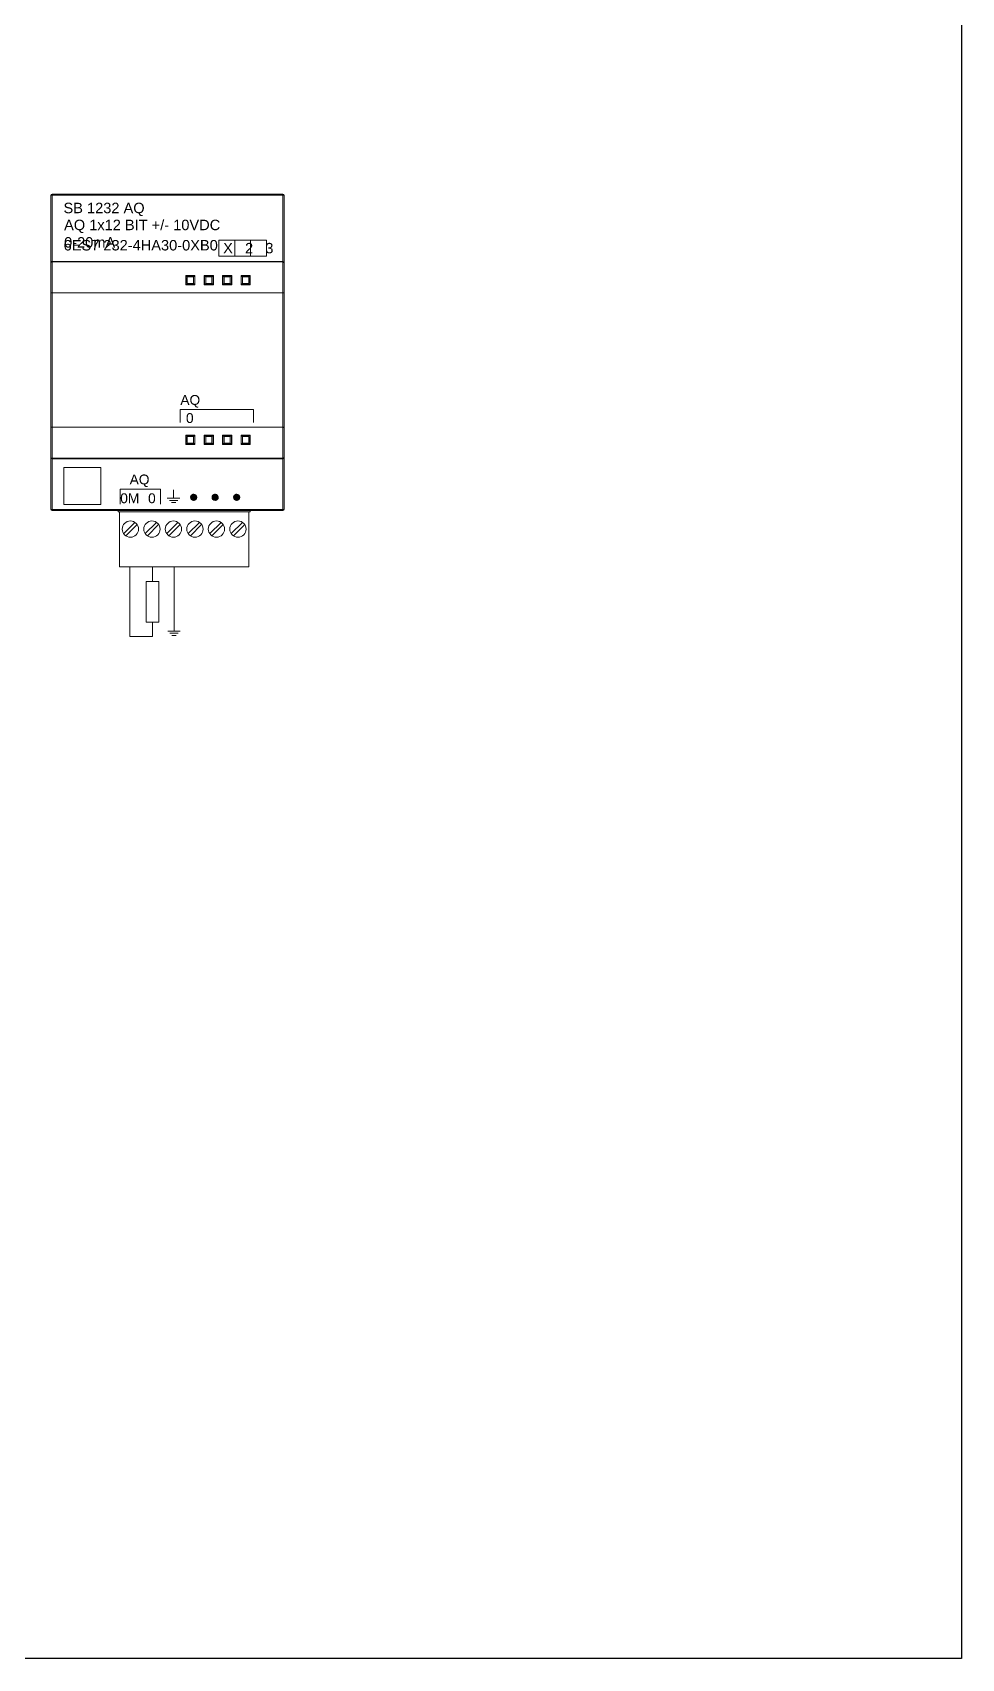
# Model space of a CAD drawing. Header units: inches. Extents: x 57 to 2760, y -193 to 2149.
# Drawn here: x 947.4 to 1098.5, y 1083.9 to 1348.4 of the extents above; entities that cross this region are included whole.
import ezdxf

# ---------------------------------------------------------------- set-up
doc = ezdxf.new("R2010")
doc.units = ezdxf.units.IN
doc.header["$MEASUREMENT"] = 0
doc.layers.add('Wiring', color=7, linetype='Continuous')
doc.styles.get("Standard").update_dxf_attribs({"font": 'arial.ttf'})

msp = doc.modelspace()

# ---------------------------------------------------------------- linework, layer by layer
at = {"color": 7, "linetype": 'Continuous', "lineweight": 0}
for p, q in [((950.39421, 1270.82227), (950.39421, 1321.92227)), ((950.59421, 1322.12227), (988.14421, 1322.12227)), ((950.59421, 1322.12227), (988.14421, 1322.12227)), ((950.59421, 1270.62227), (950.59421, 1322.12227)), ((950.59421, 1321.93536), (988.14421, 1321.93536)), ((988.14421, 1270.62227), (988.14421, 1322.12227)), ((988.34421, 1270.82227), (988.34421, 1321.92227)), ((950.59421, 1311.17825), (988.14421, 1311.17825)), ((988.14421, 1311.11086), (950.59421, 1311.11086)), ((988.34421, 1310.91162), (988.31741, 1311.01124)), ((988.32846, 1311.06589), (988.34421, 1310.99438)), ((988.34421, 1310.99438), (988.34421, 1306.11871)), ((973.84756, 1308.87562), (972.34086, 1308.87562)), ((972.34086, 1308.87562), (972.38745, 1308.82903)), ((972.34086, 1307.36893), (972.38745, 1307.41552)), ((973.84756, 1307.36893), (972.34086, 1307.36893)), ((972.38745, 1308.82903), (972.4313, 1308.82825)), ((972.43129, 1307.41629), (972.38745, 1307.41552)), ((972.43129, 1307.41629), (973.75713, 1307.41629)), ((973.75712, 1308.82825), (972.4313, 1308.82825)), ((973.60022, 1308.66443), (972.5882, 1308.66443)), ((972.5882, 1307.58012), (973.60022, 1307.58012)), ((973.75712, 1308.82825), (973.80097, 1308.82903)), ((973.80097, 1307.41552), (973.75713, 1307.41629)), ((973.84756, 1308.87562), (973.80097, 1308.82903)), ((973.84756, 1307.36893), (973.80097, 1307.41552)), ((973.81914, 1308.27786), (973.81872, 1308.14659)), ((973.81872, 1308.14659), (973.81892, 1308.01376)), ((973.81892, 1308.01376), (973.81972, 1307.8886)), ((973.82016, 1308.39807), (973.81914, 1308.27786)), ((973.81972, 1307.8886), (973.82107, 1307.77991)), ((973.84685, 1308.63756), (973.82732, 1308.62223)), ((973.82732, 1308.62223), (973.84659, 1308.55035)), ((973.82732, 1307.62232), (973.84659, 1307.6942)), ((976.84756, 1308.87562), (975.34086, 1308.87562)), ((975.38745, 1308.82903), (975.34086, 1308.87562)), ((975.38745, 1307.41552), (975.34086, 1307.36893)), ((976.84756, 1307.36893), (975.34086, 1307.36893)), ((975.34157, 1307.60699), (975.3611, 1307.62232)), ((975.3611, 1308.62223), (975.34183, 1308.55035)), ((975.3611, 1307.62232), (975.34183, 1307.6942)), ((975.36875, 1308.35088), (975.3674, 1308.46119)), ((975.36816, 1307.83784), (975.36923, 1307.95793)), ((975.36953, 1308.22391), (975.36875, 1308.35088)), ((975.36923, 1307.95793), (975.36969, 1308.08976)), ((975.36969, 1308.08976), (975.36953, 1308.22391)), ((975.38745, 1308.82903), (975.4313, 1308.82825)), ((975.43129, 1307.41629), (975.38745, 1307.41552)), ((975.43129, 1307.41629), (976.75713, 1307.41629)), ((976.75712, 1308.82825), (975.4313, 1308.82825)), ((976.60022, 1308.66443), (975.5882, 1308.66443)), ((975.5882, 1307.58012), (976.60022, 1307.58012)), ((976.75712, 1308.82825), (976.80097, 1308.82903)), ((976.80097, 1307.41552), (976.75713, 1307.41629)), ((976.80097, 1308.82903), (976.84756, 1308.87562)), ((976.80097, 1307.41552), (976.84756, 1307.36893)), ((976.81914, 1308.27786), (976.81872, 1308.14659)), ((976.81872, 1308.14659), (976.81892, 1308.01376)), ((976.81892, 1308.01376), (976.81972, 1307.8886)), ((976.82016, 1308.39807), (976.81914, 1308.27786)), ((976.81972, 1307.8886), (976.82107, 1307.77991)), ((976.84685, 1308.63756), (976.82732, 1308.62223)), ((976.82732, 1308.62223), (976.84659, 1308.55035)), ((976.82732, 1307.62232), (976.84659, 1307.6942)), ((979.84756, 1308.87562), (978.34086, 1308.87562)), ((978.38745, 1308.82903), (978.34086, 1308.87562)), ((978.38745, 1307.41552), (978.34086, 1307.36893)), ((979.84756, 1307.36893), (978.34086, 1307.36893)), ((978.34157, 1307.60699), (978.3611, 1307.62232)), ((978.3611, 1308.62223), (978.34183, 1308.55035)), ((978.3611, 1307.62232), (978.34183, 1307.6942)), ((978.36875, 1308.35088), (978.3674, 1308.46119)), ((978.36816, 1307.83784), (978.36923, 1307.95793)), ((978.36953, 1308.22391), (978.36875, 1308.35088)), ((978.36923, 1307.95793), (978.36969, 1308.08976)), ((978.36969, 1308.08976), (978.36953, 1308.22391)), ((978.38745, 1308.82903), (978.4313, 1308.82825)), ((978.43129, 1307.41629), (978.38745, 1307.41552)), ((978.43129, 1307.41629), (979.75713, 1307.41629)), ((979.75712, 1308.82825), (978.4313, 1308.82825)), ((979.60022, 1308.66443), (978.5882, 1308.66443)), ((978.5882, 1307.58012), (979.60022, 1307.58012)), ((979.75712, 1308.82825), (979.80097, 1308.82903)), ((979.80097, 1307.41552), (979.75713, 1307.41629)), ((979.80097, 1308.82903), (979.84756, 1308.87562)), ((979.80097, 1307.41552), (979.84756, 1307.36893)), ((979.81885, 1308.21302), (979.81874, 1308.07978)), ((979.81874, 1308.07978), (979.81924, 1307.94965)), ((979.81958, 1308.33995), (979.81885, 1308.21302)), ((979.81924, 1307.94965), (979.82033, 1307.83167)), ((979.84685, 1308.63756), (979.82732, 1308.62223)), ((979.82732, 1308.62223), (979.84659, 1308.55035)), ((979.82732, 1307.62232), (979.84659, 1307.6942)), ((982.84756, 1308.87562), (981.34086, 1308.87562)), ((981.38745, 1308.82903), (981.34086, 1308.87562)), ((981.38745, 1307.41552), (981.34086, 1307.36893)), ((982.84756, 1307.36893), (981.34086, 1307.36893)), ((981.34157, 1307.60699), (981.3611, 1307.62232)), ((981.3611, 1308.62223), (981.34183, 1308.55035)), ((981.3611, 1307.62232), (981.34183, 1307.6942)), ((981.36875, 1308.35088), (981.3674, 1308.46119)), ((981.36816, 1307.83784), (981.36923, 1307.95793)), ((981.36953, 1308.22391), (981.36875, 1308.35088)), ((981.36923, 1307.95793), (981.36969, 1308.08976)), ((981.36969, 1308.08976), (981.36953, 1308.22391)), ((981.38745, 1308.82903), (981.4313, 1308.82825)), ((981.43129, 1307.41629), (981.38745, 1307.41552)), ((981.43129, 1307.41629), (982.75713, 1307.41629)), ((982.75712, 1308.82825), (981.4313, 1308.82825)), ((982.60022, 1308.66443), (981.5882, 1308.66443)), ((981.5882, 1307.58012), (982.60022, 1307.58012)), ((982.75712, 1308.82825), (982.80097, 1308.82903)), ((982.80097, 1307.41552), (982.75713, 1307.41629)), ((982.80097, 1308.82903), (982.84756, 1308.87562)), ((982.80097, 1307.41552), (982.84756, 1307.36893)), ((982.81914, 1308.27786), (982.81872, 1308.14659)), ((982.81872, 1308.14659), (982.81892, 1308.01376)), ((982.81892, 1308.01376), (982.81972, 1307.8886)), ((982.82016, 1308.39807), (982.81914, 1308.27786)), ((982.81972, 1307.8886), (982.82107, 1307.77991)), ((982.84685, 1308.63756), (982.82732, 1308.62223)), ((982.82732, 1308.62223), (982.84659, 1308.55035)), ((982.82732, 1307.62232), (982.84659, 1307.6942)), ((988.14421, 1306.0384), (950.59421, 1306.0384)), ((950.39421, 1284.12583), (950.39421, 1279.3342)), ((988.14421, 1284.20615), (950.59421, 1284.20615)), ((973.84756, 1282.87562), (972.34086, 1282.87562)), ((972.34086, 1282.87562), (972.38745, 1282.82903)), ((973.84756, 1282.87562), (973.80097, 1282.82903)), ((976.84756, 1282.87562), (975.34086, 1282.87562)), ((975.38745, 1282.82903), (975.34086, 1282.87562)), ((976.80097, 1282.82903), (976.84756, 1282.87562)), ((979.84756, 1282.87562), (978.34086, 1282.87562)), ((978.38745, 1282.82903), (978.34086, 1282.87562)), ((979.80097, 1282.82903), (979.84756, 1282.87562)), ((982.84756, 1282.87562), (981.34086, 1282.87562)), ((981.38745, 1282.82903), (981.34086, 1282.87562)), ((982.80097, 1282.82903), (982.84756, 1282.87562)), ((972.34086, 1281.36893), (972.38745, 1281.41552)), ((973.84756, 1281.36893), (972.34086, 1281.36893)), ((972.38745, 1282.82903), (972.4313, 1282.82825)), ((972.43129, 1281.41629), (972.38745, 1281.41552)), ((972.43129, 1281.41629), (973.75713, 1281.41629)), ((973.75712, 1282.82825), (972.4313, 1282.82825)), ((973.60022, 1282.66443), (972.5882, 1282.66443)), ((972.5882, 1281.58012), (973.60022, 1281.58012)), ((973.75712, 1282.82825), (973.80097, 1282.82903)), ((973.80097, 1281.41552), (973.75713, 1281.41629)), ((973.84756, 1281.36893), (973.80097, 1281.41552)), ((973.81914, 1282.27786), (973.81872, 1282.14659)), ((973.81872, 1282.14659), (973.81892, 1282.01376)), ((973.81892, 1282.01376), (973.81972, 1281.8886)), ((973.82016, 1282.39807), (973.81914, 1282.27786)), ((973.81972, 1281.8886), (973.82107, 1281.77991)), ((973.84685, 1282.63756), (973.82732, 1282.62223)), ((973.82732, 1282.62223), (973.84659, 1282.55035)), ((973.82732, 1281.62232), (973.84659, 1281.6942)), ((975.38745, 1281.41552), (975.34086, 1281.36893)), ((976.84756, 1281.36893), (975.34086, 1281.36893)), ((975.34157, 1281.60699), (975.3611, 1281.62232)), ((975.3611, 1282.62223), (975.34183, 1282.55035)), ((975.3611, 1281.62232), (975.34183, 1281.6942)), ((975.36875, 1282.35088), (975.3674, 1282.46119)), ((975.36816, 1281.83784), (975.36923, 1281.95793)), ((975.36953, 1282.22391), (975.36875, 1282.35088)), ((975.36923, 1281.95793), (975.36969, 1282.08976)), ((975.36969, 1282.08976), (975.36953, 1282.22391)), ((975.38745, 1282.82903), (975.4313, 1282.82825)), ((975.43129, 1281.41629), (975.38745, 1281.41552)), ((975.43129, 1281.41629), (976.75713, 1281.41629)), ((976.75712, 1282.82825), (975.4313, 1282.82825)), ((976.60022, 1282.66443), (975.5882, 1282.66443)), ((975.5882, 1281.58012), (976.60022, 1281.58012)), ((976.75712, 1282.82825), (976.80097, 1282.82903)), ((976.80097, 1281.41552), (976.75713, 1281.41629)), ((976.80097, 1281.41552), (976.84756, 1281.36893)), ((976.81914, 1282.27786), (976.81872, 1282.14659)), ((976.81872, 1282.14659), (976.81892, 1282.01376)), ((976.81892, 1282.01376), (976.81972, 1281.8886)), ((976.82016, 1282.39807), (976.81914, 1282.27786)), ((976.81972, 1281.8886), (976.82107, 1281.77991)), ((976.84685, 1282.63756), (976.82732, 1282.62223)), ((976.82732, 1282.62223), (976.84659, 1282.55035)), ((976.82732, 1281.62232), (976.84659, 1281.6942)), ((978.38745, 1281.41552), (978.34086, 1281.36893)), ((979.84756, 1281.36893), (978.34086, 1281.36893)), ((978.34157, 1281.60699), (978.3611, 1281.62232)), ((978.3611, 1282.62223), (978.34183, 1282.55035)), ((978.3611, 1281.62232), (978.34183, 1281.6942)), ((978.36875, 1282.35088), (978.3674, 1282.46119)), ((978.36816, 1281.83784), (978.36923, 1281.95793)), ((978.36953, 1282.22391), (978.36875, 1282.35088)), ((978.36923, 1281.95793), (978.36969, 1282.08976)), ((978.36969, 1282.08976), (978.36953, 1282.22391)), ((978.38745, 1282.82903), (978.4313, 1282.82825)), ((978.43129, 1281.41629), (978.38745, 1281.41552)), ((978.43129, 1281.41629), (979.75713, 1281.41629)), ((979.75712, 1282.82825), (978.4313, 1282.82825)), ((979.60022, 1282.66443), (978.5882, 1282.66443)), ((978.5882, 1281.58012), (979.60022, 1281.58012)), ((979.75712, 1282.82825), (979.80097, 1282.82903)), ((979.80097, 1281.41552), (979.75713, 1281.41629)), ((979.80097, 1281.41552), (979.84756, 1281.36893)), ((979.81914, 1282.27786), (979.81872, 1282.14659)), ((979.81872, 1282.14659), (979.81892, 1282.01376)), ((979.81892, 1282.01376), (979.81972, 1281.8886)), ((979.82016, 1282.39807), (979.81914, 1282.27786)), ((979.81972, 1281.8886), (979.82107, 1281.77991)), ((979.84685, 1282.63756), (979.82732, 1282.62223)), ((979.82732, 1282.62223), (979.84659, 1282.55035)), ((979.82732, 1281.62232), (979.84659, 1281.6942)), ((981.38745, 1281.41552), (981.34086, 1281.36893)), ((982.84756, 1281.36893), (981.34086, 1281.36893)), ((981.34157, 1281.60699), (981.3611, 1281.62232)), ((981.3611, 1282.62223), (981.34183, 1282.55035)), ((981.3611, 1281.62232), (981.34183, 1281.6942)), ((981.36875, 1282.35088), (981.3674, 1282.46119)), ((981.36816, 1281.83784), (981.36923, 1281.95793)), ((981.36953, 1282.22391), (981.36875, 1282.35088)), ((981.36923, 1281.95793), (981.36969, 1282.08976)), ((981.36969, 1282.08976), (981.36953, 1282.22391)), ((981.38745, 1282.82903), (981.4313, 1282.82825)), ((981.43129, 1281.41629), (981.38745, 1281.41552)), ((981.43129, 1281.41629), (982.75713, 1281.41629)), ((982.75712, 1282.82825), (981.4313, 1282.82825)), ((982.60022, 1282.66443), (981.5882, 1282.66443)), ((981.5882, 1281.58012), (982.60022, 1281.58012)), ((982.75712, 1282.82825), (982.80097, 1282.82903)), ((982.80097, 1281.41552), (982.75713, 1281.41629)), ((982.80097, 1281.41552), (982.84756, 1281.36893)), ((982.81914, 1282.27786), (982.81872, 1282.14659)), ((982.81872, 1282.14659), (982.81892, 1282.01376)), ((982.81892, 1282.01376), (982.81972, 1281.8886)), ((982.82016, 1282.39807), (982.81914, 1282.27786)), ((982.81972, 1281.8886), (982.82107, 1281.77991)), ((982.84685, 1282.63756), (982.82732, 1282.62223)), ((982.82732, 1282.62223), (982.84659, 1282.55035)), ((982.82732, 1281.62232), (982.84659, 1281.6942)), ((950.42147, 1279.2352), (950.39423, 1279.33276)), ((988.14421, 1279.1364), (950.59421, 1279.1364)), ((988.14421, 1279.06876), (950.59421, 1279.06876)), ((969.34814, 1272.63518), (971.39564, 1272.63518)), ((969.68939, 1272.29393), (971.05439, 1272.29393)), ((970.37189, 1272.63518), (970.37189, 1274.00018)), ((973.13229, 1272.78982), (973.63748, 1273.29501)), ((973.13483, 1272.81556), (973.61174, 1273.29247)), ((973.13614, 1272.77047), (973.65683, 1273.29116)), ((973.13999, 1272.75111), (973.67619, 1273.28731)), ((973.14059, 1272.84453), (973.58277, 1273.28671)), ((973.14384, 1272.73176), (973.69554, 1273.28346)), ((973.14635, 1272.87349), (973.55381, 1273.28095)), ((973.14769, 1272.71241), (973.71489, 1273.27961)), ((973.15154, 1272.69306), (973.73424, 1273.27577)), ((973.15211, 1272.90245), (973.52485, 1273.27519)), ((973.15539, 1272.6737), (973.7536, 1273.27192)), ((973.15788, 1272.93142), (973.49589, 1273.26943)), ((973.15924, 1272.65435), (973.77295, 1273.26807)), ((973.16308, 1272.635), (973.7923, 1273.26422)), ((973.16364, 1272.96038), (973.46692, 1273.26366)), ((973.16693, 1272.61565), (973.81165, 1273.26037)), ((973.1718, 1272.99174), (973.43556, 1273.2555)), ((973.17322, 1272.59873), (973.82857, 1273.25408)), ((973.18251, 1272.58482), (973.84248, 1273.24479)), ((973.19181, 1272.57092), (973.85639, 1273.23549)), ((973.2011, 1272.55701), (973.87029, 1273.2262)), ((973.21039, 1272.5431), (973.8842, 1273.21691)), ((973.21852, 1273.06167), (973.36563, 1273.20878)), ((973.21969, 1272.52919), (973.89811, 1273.20761)), ((973.22898, 1272.51528), (973.91202, 1273.19832)), ((973.23827, 1272.50137), (973.92593, 1273.18903)), ((973.24757, 1272.48746), (973.93984, 1273.17973)), ((973.25686, 1272.47356), (973.95375, 1273.17044)), ((973.26524, 1273.13159), (973.29571, 1273.16206)), ((973.26616, 1272.45965), (973.96765, 1273.16115)), ((973.27545, 1272.44574), (973.98156, 1273.15185)), ((973.28836, 1272.43545), (973.99185, 1273.13894)), ((973.30227, 1272.42616), (974.00114, 1273.12503)), ((973.31618, 1272.41687), (974.01044, 1273.11112)), ((973.33009, 1272.40757), (974.01973, 1273.09721)), ((973.344, 1272.39828), (974.02902, 1273.0833)), ((973.35791, 1272.38899), (974.03832, 1273.06939)), ((973.37182, 1272.37969), (974.04761, 1273.05549)), ((973.38572, 1272.3704), (974.0569, 1273.04158)), ((973.39963, 1272.36111), (974.0662, 1273.02767)), ((973.41354, 1272.35181), (974.07549, 1273.01376)), ((973.42745, 1272.34252), (974.08478, 1272.99985)), ((973.44202, 1272.33389), (974.09341, 1272.98528)), ((973.46138, 1272.33004), (974.09726, 1272.96592)), ((973.48073, 1272.32619), (974.10111, 1272.94657)), ((973.50008, 1272.32234), (974.10496, 1272.92722)), ((973.51943, 1272.31849), (974.10881, 1272.90787)), ((973.53879, 1272.31464), (974.11266, 1272.88851)), ((973.55814, 1272.31079), (974.11651, 1272.86916)), ((973.57749, 1272.30695), (974.12036, 1272.84981)), ((973.59684, 1272.3031), (974.12421, 1272.83046)), ((973.6162, 1272.29925), (974.12806, 1272.8111)), ((973.63781, 1272.29766), (974.12965, 1272.78949)), ((973.66677, 1272.30342), (974.12388, 1272.76053)), ((973.69574, 1272.30918), (974.11812, 1272.73157)), ((973.7247, 1272.31494), (974.11236, 1272.7026)), ((973.75366, 1272.3207), (974.1066, 1272.67364)), ((973.78262, 1272.32646), (974.10084, 1272.64468)), ((973.81159, 1272.33222), (974.09508, 1272.61571)), ((973.8663, 1272.36374), (974.06357, 1272.561)), ((973.93622, 1272.41046), (974.01684, 1272.49108)), ((976.63229, 1272.78982), (977.13748, 1273.29501)), ((976.63483, 1272.81556), (977.11174, 1273.29247)), ((976.63614, 1272.77047), (977.15683, 1273.29116)), ((976.63999, 1272.75111), (977.17619, 1273.28731)), ((976.64059, 1272.84453), (977.08277, 1273.28671)), ((976.64384, 1272.73176), (977.19554, 1273.28346)), ((976.64635, 1272.87349), (977.05381, 1273.28095)), ((976.64769, 1272.71241), (977.21489, 1273.27961)), ((976.65154, 1272.69306), (977.23424, 1273.27577)), ((976.65211, 1272.90245), (977.02485, 1273.27519)), ((976.65539, 1272.6737), (977.2536, 1273.27192)), ((976.65788, 1272.93142), (976.99589, 1273.26943)), ((976.65924, 1272.65435), (977.27295, 1273.26807)), ((976.66308, 1272.635), (977.2923, 1273.26422)), ((976.66364, 1272.96038), (976.96692, 1273.26366)), ((976.66693, 1272.61565), (977.31165, 1273.26037)), ((976.6718, 1272.99174), (976.93556, 1273.2555)), ((976.67322, 1272.59873), (977.32857, 1273.25408)), ((976.68251, 1272.58482), (977.34248, 1273.24479)), ((976.69181, 1272.57092), (977.35639, 1273.23549)), ((976.7011, 1272.55701), (977.37029, 1273.2262)), ((976.71039, 1272.5431), (977.3842, 1273.21691)), ((976.71852, 1273.06167), (976.86563, 1273.20878)), ((976.71969, 1272.52919), (977.39811, 1273.20761)), ((976.72898, 1272.51528), (977.41202, 1273.19832)), ((976.73827, 1272.50137), (977.42593, 1273.18903)), ((976.74757, 1272.48746), (977.43984, 1273.17973)), ((976.75686, 1272.47356), (977.45375, 1273.17044)), ((976.76524, 1273.13159), (976.79571, 1273.16206)), ((976.76616, 1272.45965), (977.46765, 1273.16115)), ((976.77545, 1272.44574), (977.48156, 1273.15185)), ((976.78836, 1272.43545), (977.49185, 1273.13894)), ((976.80227, 1272.42616), (977.50114, 1273.12503)), ((976.81618, 1272.41687), (977.51044, 1273.11112)), ((976.83009, 1272.40757), (977.51973, 1273.09721)), ((976.844, 1272.39828), (977.52902, 1273.0833)), ((976.85791, 1272.38899), (977.53832, 1273.06939)), ((976.87182, 1272.37969), (977.54761, 1273.05549)), ((976.88572, 1272.3704), (977.5569, 1273.04158)), ((976.89963, 1272.36111), (977.5662, 1273.02767)), ((976.91354, 1272.35181), (977.57549, 1273.01376)), ((976.92745, 1272.34252), (977.58478, 1272.99985)), ((976.94202, 1272.33389), (977.59341, 1272.98528)), ((976.96138, 1272.33004), (977.59726, 1272.96592)), ((976.98073, 1272.32619), (977.60111, 1272.94657)), ((977.00008, 1272.32234), (977.60496, 1272.92722)), ((977.01943, 1272.31849), (977.60881, 1272.90787)), ((977.03879, 1272.31464), (977.61266, 1272.88851)), ((977.05814, 1272.31079), (977.61651, 1272.86916)), ((977.07749, 1272.30695), (977.62036, 1272.84981)), ((977.09684, 1272.3031), (977.62421, 1272.83046)), ((977.1162, 1272.29925), (977.62806, 1272.8111)), ((977.13781, 1272.29766), (977.62965, 1272.78949)), ((977.16677, 1272.30342), (977.62388, 1272.76053)), ((977.19574, 1272.30918), (977.61812, 1272.73157)), ((977.2247, 1272.31494), (977.61236, 1272.7026)), ((977.25366, 1272.3207), (977.6066, 1272.67364)), ((977.28262, 1272.32646), (977.60084, 1272.64468)), ((977.31159, 1272.33222), (977.59508, 1272.61571)), ((977.3663, 1272.36374), (977.56357, 1272.561)), ((977.43622, 1272.41046), (977.51684, 1272.49108)), ((980.13229, 1272.78982), (980.63748, 1273.29501)), ((980.13483, 1272.81556), (980.61174, 1273.29247)), ((980.13614, 1272.77047), (980.65683, 1273.29116)), ((980.13999, 1272.75111), (980.67619, 1273.28731)), ((980.14059, 1272.84453), (980.58277, 1273.28671)), ((980.14384, 1272.73176), (980.69554, 1273.28346)), ((980.14635, 1272.87349), (980.55381, 1273.28095)), ((980.14769, 1272.71241), (980.71489, 1273.27961)), ((980.15154, 1272.69306), (980.73424, 1273.27577)), ((980.15211, 1272.90245), (980.52485, 1273.27519)), ((980.15539, 1272.6737), (980.7536, 1273.27192)), ((980.15788, 1272.93142), (980.49589, 1273.26943)), ((980.15924, 1272.65435), (980.77295, 1273.26807)), ((980.16308, 1272.635), (980.7923, 1273.26422)), ((980.16364, 1272.96038), (980.46692, 1273.26366)), ((980.16693, 1272.61565), (980.81165, 1273.26037)), ((980.1718, 1272.99174), (980.43556, 1273.2555)), ((980.17322, 1272.59873), (980.82857, 1273.25408)), ((980.18251, 1272.58482), (980.84248, 1273.24479)), ((980.19181, 1272.57092), (980.85639, 1273.23549)), ((980.2011, 1272.55701), (980.87029, 1273.2262)), ((980.21039, 1272.5431), (980.8842, 1273.21691)), ((980.21852, 1273.06167), (980.36563, 1273.20878)), ((980.21969, 1272.52919), (980.89811, 1273.20761)), ((980.22898, 1272.51528), (980.91202, 1273.19832)), ((980.23827, 1272.50137), (980.92593, 1273.18903)), ((980.24757, 1272.48746), (980.93984, 1273.17973)), ((980.25686, 1272.47356), (980.95375, 1273.17044)), ((980.26524, 1273.13159), (980.29571, 1273.16206)), ((980.26616, 1272.45965), (980.96765, 1273.16115)), ((980.27545, 1272.44574), (980.98156, 1273.15185)), ((980.28836, 1272.43545), (980.99185, 1273.13894)), ((980.30227, 1272.42616), (981.00114, 1273.12503)), ((980.31618, 1272.41687), (981.01044, 1273.11112)), ((980.33009, 1272.40757), (981.01973, 1273.09721)), ((980.344, 1272.39828), (981.02902, 1273.0833)), ((980.35791, 1272.38899), (981.03832, 1273.06939)), ((980.37182, 1272.37969), (981.04761, 1273.05549)), ((980.38572, 1272.3704), (981.0569, 1273.04158)), ((980.39963, 1272.36111), (981.0662, 1273.02767)), ((980.41354, 1272.35181), (981.07549, 1273.01376)), ((980.42745, 1272.34252), (981.08478, 1272.99985)), ((980.44202, 1272.33389), (981.09341, 1272.98528)), ((980.46138, 1272.33004), (981.09726, 1272.96592)), ((980.48073, 1272.32619), (981.10111, 1272.94657)), ((980.50008, 1272.32234), (981.10496, 1272.92722)), ((980.51943, 1272.31849), (981.10881, 1272.90787)), ((980.53879, 1272.31464), (981.11266, 1272.88851)), ((980.55814, 1272.31079), (981.11651, 1272.86916)), ((980.57749, 1272.30695), (981.12036, 1272.84981)), ((980.59684, 1272.3031), (981.12421, 1272.83046)), ((980.6162, 1272.29925), (981.12806, 1272.8111)), ((980.63781, 1272.29766), (981.12965, 1272.78949)), ((980.66677, 1272.30342), (981.12388, 1272.76053)), ((980.69574, 1272.30918), (981.11812, 1272.73157)), ((980.7247, 1272.31494), (981.11236, 1272.7026)), ((980.75366, 1272.3207), (981.1066, 1272.67364)), ((980.78262, 1272.32646), (981.10084, 1272.64468)), ((980.81159, 1272.33222), (981.09508, 1272.61571)), ((980.8663, 1272.36374), (981.06357, 1272.561)), ((980.93622, 1272.41046), (981.01684, 1272.49108)), ((988.14421, 1270.80905), (950.59421, 1270.80905)), ((988.14421, 1270.62227), (950.59421, 1270.62227)), ((988.14421, 1270.62227), (950.59421, 1270.62227)), ((961.34421, 1270.42227), (961.34421, 1270.62227)), ((982.84421, 1270.42227), (961.34421, 1270.42227)), ((961.55421, 1261.47227), (961.55421, 1270.42227)), ((970.03064, 1271.95268), (970.71314, 1271.95268)), ((982.63421, 1261.47227), (982.63421, 1270.42227)), ((982.84421, 1270.62227), (982.84421, 1270.42227)), ((964.08472, 1268.71634), (962.25203, 1266.88365)), ((962.6037, 1266.52821), (964.43639, 1268.3609)), ((967.58472, 1268.71634), (965.75203, 1266.88365)), ((966.1037, 1266.52821), (967.93639, 1268.3609)), ((971.08472, 1268.71634), (969.25203, 1266.88365)), ((969.6037, 1266.52821), (971.43639, 1268.3609)), ((974.58472, 1268.71634), (972.75203, 1266.88365)), ((973.1037, 1266.52821), (974.93639, 1268.3609)), ((978.08472, 1268.71634), (976.25203, 1266.88365)), ((976.6037, 1266.52821), (978.43639, 1268.3609)), ((981.58472, 1268.71634), (979.75203, 1266.88365)), ((980.1037, 1266.52821), (981.93639, 1268.3609)), ((982.63421, 1261.47227), (961.55421, 1261.47227))]:
    msp.add_line(p, q, dxfattribs=at)
at = {"lineweight": 0}
for p, q in [((971.45574, 1287.06773), (983.39491, 1287.06773)), ((971.45574, 1287.06773), (971.45574, 1284.9517)), ((983.39491, 1287.06773), (983.39491, 1284.9517)), ((961.68089, 1271.65441), (961.68089, 1274.10542)), ((961.68089, 1274.10542), (968.23089, 1274.10542)), ((968.23089, 1271.65441), (968.23089, 1274.10542))]:
    msp.add_line(p, q, dxfattribs=at)
msp.add_lwpolyline([(60.46636, 2015.39461), (1098.54819, 2015.39461), (1098.54819, 1083.9003), (60.46636, 1083.9003)], close=True)
at = {"color": 7, "linetype": 'Continuous', "lineweight": 0}
for points in [[(950.39421, 1321.92227), (950.41991, 1321.92869), (950.49323, 1321.93357), (950.59421, 1321.93536)], [(988.34421, 1321.92227), (988.31851, 1321.92869), (988.24519, 1321.93357), (988.14421, 1321.93536)], [(950.39421, 1310.99438), (950.40991, 1311.06579), (950.45235, 1311.12399), (950.51711, 1311.16404), (950.59421, 1311.17825)], [(950.39421, 1310.91162), (950.421, 1311.01124), (950.49421, 1311.08416), (950.59421, 1311.11086)], [(988.14421, 1311.17825), (988.2212, 1311.16408), (988.28582, 1311.12422), (988.32846, 1311.06589)], [(988.31741, 1311.01124), (988.24421, 1311.08416), (988.14421, 1311.11086)], [(972.34086, 1307.36893), (972.34235, 1307.86892), (972.34235, 1308.376), (972.34086, 1308.87562)], [(972.38745, 1308.82903), (972.38886, 1308.35939), (972.38886, 1307.88544), (972.38745, 1307.41552)], [(972.43129, 1307.41629), (972.48185, 1307.47064), (972.5342, 1307.52523), (972.5882, 1307.58012)], [(972.4313, 1308.82825), (972.48185, 1308.77391), (972.5342, 1308.71932), (972.5882, 1308.66443)], [(972.58826, 1308.66443), (972.58887, 1307.94103), (972.58826, 1307.58012)], [(973.60016, 1307.58012), (973.59955, 1308.30349), (973.60016, 1308.66443)], [(973.75712, 1308.82825), (973.70657, 1308.77391), (973.65422, 1308.71932), (973.60022, 1308.66443)], [(973.75713, 1307.41629), (973.70657, 1307.47064), (973.65422, 1307.52523), (973.60022, 1307.58012)], [(973.80097, 1307.41552), (973.79956, 1307.88544), (973.79956, 1308.35939), (973.80097, 1308.82903)], [(973.82732, 1308.62223), (973.82595, 1308.61494), (973.82472, 1308.59751), (973.82361, 1308.57174), (973.8226, 1308.53836), (973.82168, 1308.49798), (973.82016, 1308.39807)], [(973.82107, 1307.77991), (973.82193, 1307.73434), (973.82288, 1307.69581), (973.82391, 1307.66492), (973.825, 1307.64211), (973.82614, 1307.62778), (973.82732, 1307.62232)], [(973.84756, 1307.36893), (973.84607, 1307.86892), (973.84607, 1308.376), (973.84756, 1308.87562)], [(975.34086, 1307.36893), (975.34235, 1307.86892), (975.34235, 1308.376), (975.34086, 1308.87562)], [(975.3674, 1308.46119), (975.36655, 1308.50741), (975.3656, 1308.54666), (975.36456, 1308.57836), (975.36345, 1308.60189), (975.36229, 1308.61665), (975.3611, 1308.62223)], [(975.3611, 1307.62232), (975.36234, 1307.62834), (975.36351, 1307.6436), (975.36461, 1307.66735), (975.36563, 1307.69907), (975.36658, 1307.73848), (975.36816, 1307.83784)], [(975.38745, 1308.82903), (975.38886, 1308.35939), (975.38886, 1307.88544), (975.38745, 1307.41552)], [(975.43129, 1307.41629), (975.48185, 1307.47063), (975.53419, 1307.52523), (975.5882, 1307.58012)], [(975.4313, 1308.82825), (975.48185, 1308.77391), (975.53419, 1308.71932), (975.5882, 1308.66443)], [(975.58826, 1308.66443), (975.58887, 1307.94103), (975.58826, 1307.58012)], [(976.60016, 1307.58012), (976.59955, 1308.30349), (976.60016, 1308.66443)], [(976.75712, 1308.82825), (976.70657, 1308.77391), (976.65423, 1308.71932), (976.60022, 1308.66443)], [(976.75713, 1307.41629), (976.70657, 1307.47063), (976.65422, 1307.52523), (976.60022, 1307.58012)], [(976.80097, 1307.41552), (976.79956, 1307.88544), (976.79956, 1308.35939), (976.80097, 1308.82903)], [(976.82732, 1308.62223), (976.82595, 1308.61494), (976.82472, 1308.59751), (976.82361, 1308.57174), (976.8226, 1308.53836), (976.82168, 1308.49798), (976.82016, 1308.39807)], [(976.82107, 1307.77991), (976.82193, 1307.73434), (976.82288, 1307.69581), (976.82391, 1307.66492), (976.825, 1307.64211), (976.82614, 1307.62778), (976.82732, 1307.62232)], [(976.84756, 1307.36893), (976.84607, 1307.86892), (976.84607, 1308.376), (976.84756, 1308.87562)], [(978.34086, 1307.36893), (978.34235, 1307.86892), (978.34235, 1308.376), (978.34086, 1308.87562)], [(978.3674, 1308.46119), (978.36655, 1308.50741), (978.3656, 1308.54666), (978.36456, 1308.57836), (978.36345, 1308.60189), (978.36229, 1308.61665), (978.3611, 1308.62223)], [(978.3611, 1307.62232), (978.36234, 1307.62834), (978.36351, 1307.6436), (978.36461, 1307.66735), (978.36563, 1307.69907), (978.36658, 1307.73848), (978.36816, 1307.83784)], [(978.38745, 1308.82903), (978.38886, 1308.35939), (978.38886, 1307.88544), (978.38745, 1307.41552)], [(978.43129, 1307.41629), (978.48184, 1307.47063), (978.53419, 1307.52522), (978.5882, 1307.58012)], [(978.4313, 1308.82825), (978.48184, 1308.77392), (978.53419, 1308.71933), (978.5882, 1308.66443)], [(978.58826, 1308.66443), (978.58887, 1307.94103), (978.58826, 1307.58012)], [(979.60016, 1307.58012), (979.59955, 1308.30349), (979.60016, 1308.66443)], [(979.75712, 1308.82825), (979.70658, 1308.77392), (979.65423, 1308.71933), (979.60022, 1308.66443)], [(979.75713, 1307.41629), (979.70658, 1307.47063), (979.65423, 1307.52522), (979.60022, 1307.58012)], [(979.80097, 1307.41552), (979.79956, 1307.88544), (979.79956, 1308.35939), (979.80097, 1308.82903)], [(979.82732, 1308.62223), (979.82595, 1308.61494), (979.82472, 1308.59751), (979.82361, 1308.57174), (979.8226, 1308.53836), (979.82168, 1308.49798), (979.82086, 1308.45106), (979.81958, 1308.33995)], [(979.82033, 1307.83167), (979.82107, 1307.77991), (979.82193, 1307.73434), (979.82288, 1307.69581), (979.82391, 1307.66492), (979.825, 1307.64211), (979.82614, 1307.62778), (979.82732, 1307.62232)], [(979.84756, 1307.36893), (979.84607, 1307.86892), (979.84607, 1308.376), (979.84756, 1308.87562)], [(981.34086, 1307.36893), (981.34235, 1307.86892), (981.34235, 1308.376), (981.34086, 1308.87562)], [(981.3674, 1308.46119), (981.36655, 1308.50741), (981.3656, 1308.54666), (981.36456, 1308.57836), (981.36345, 1308.60189), (981.36229, 1308.61665), (981.3611, 1308.62223)], [(981.3611, 1307.62232), (981.36234, 1307.62834), (981.36351, 1307.6436), (981.36461, 1307.66735), (981.36563, 1307.69907), (981.36658, 1307.73848), (981.36816, 1307.83784)], [(981.38745, 1308.82903), (981.38886, 1308.35939), (981.38886, 1307.88544), (981.38745, 1307.41552)], [(981.43129, 1307.41629), (981.48183, 1307.47062), (981.53418, 1307.52521), (981.5882, 1307.58012)], [(981.4313, 1308.82825), (981.48183, 1308.77393), (981.53418, 1308.71934), (981.5882, 1308.66443)], [(981.58826, 1308.66443), (981.58887, 1307.94103), (981.58826, 1307.58012)], [(982.60016, 1307.58012), (982.59955, 1308.30349), (982.60016, 1308.66443)], [(982.75712, 1308.82825), (982.70659, 1308.77393), (982.65424, 1308.71934), (982.60022, 1308.66443)], [(982.75713, 1307.41629), (982.70659, 1307.47062), (982.65424, 1307.52521), (982.60022, 1307.58012)], [(982.80097, 1307.41552), (982.79956, 1307.88544), (982.79956, 1308.35939), (982.80097, 1308.82903)], [(982.82732, 1308.62223), (982.82595, 1308.61494), (982.82472, 1308.59751), (982.82361, 1308.57174), (982.8226, 1308.53836), (982.82168, 1308.49798), (982.82016, 1308.39807)], [(982.82107, 1307.77991), (982.82193, 1307.73434), (982.82288, 1307.69581), (982.82391, 1307.66492), (982.825, 1307.64211), (982.82614, 1307.62778), (982.82732, 1307.62232)], [(982.84756, 1307.36893), (982.84607, 1307.86892), (982.84607, 1308.376), (982.84756, 1308.87562)], [(950.39421, 1306.11871), (950.41893, 1306.0796), (950.49046, 1306.04984), (950.59421, 1306.0384)], [(988.34421, 1306.11871), (988.31949, 1306.0796), (988.24796, 1306.04984), (988.14421, 1306.0384)], [(950.39421, 1284.12583), (950.41893, 1284.16494), (950.49046, 1284.19471), (950.59421, 1284.20615)], [(972.34086, 1281.36893), (972.34235, 1281.86855), (972.34235, 1282.37563), (972.34086, 1282.87562)], [(973.84756, 1281.36893), (973.84607, 1281.86855), (973.84607, 1282.37563), (973.84756, 1282.87562)], [(975.34086, 1281.36893), (975.34235, 1281.86855), (975.34235, 1282.37563), (975.34086, 1282.87562)], [(976.84756, 1281.36893), (976.84607, 1281.86855), (976.84607, 1282.37563), (976.84756, 1282.87562)], [(978.34086, 1281.36893), (978.34235, 1281.86855), (978.34235, 1282.37563), (978.34086, 1282.87562)], [(979.84756, 1281.36893), (979.84607, 1281.86855), (979.84607, 1282.37563), (979.84756, 1282.87562)], [(981.34086, 1281.36893), (981.34235, 1281.86855), (981.34235, 1282.37563), (981.34086, 1282.87562)], [(982.84756, 1281.36893), (982.84607, 1281.86855), (982.84607, 1282.37563), (982.84756, 1282.87562)], [(988.34421, 1284.12583), (988.31949, 1284.16494), (988.24796, 1284.19471), (988.14421, 1284.20615)], [(972.38745, 1282.82903), (972.38886, 1282.35939), (972.38886, 1281.88544), (972.38745, 1281.41552)], [(972.43129, 1281.41629), (972.48185, 1281.47064), (972.5342, 1281.52523), (972.5882, 1281.58012)], [(972.4313, 1282.82825), (972.48185, 1282.77391), (972.5342, 1282.71932), (972.5882, 1282.66443)], [(972.58826, 1282.66443), (972.58887, 1281.94103), (972.58826, 1281.58012)], [(973.60016, 1281.58012), (973.59955, 1282.30349), (973.60016, 1282.66443)], [(973.75712, 1282.82825), (973.70657, 1282.77391), (973.65422, 1282.71932), (973.60022, 1282.66443)], [(973.75713, 1281.41629), (973.70657, 1281.47064), (973.65422, 1281.52523), (973.60022, 1281.58012)], [(973.80097, 1281.41552), (973.79956, 1281.88544), (973.79956, 1282.35939), (973.80097, 1282.82903)], [(973.82732, 1282.62223), (973.82595, 1282.61494), (973.82472, 1282.59751), (973.82361, 1282.57174), (973.8226, 1282.53836), (973.82168, 1282.49798), (973.82016, 1282.39807)], [(973.82107, 1281.77991), (973.82193, 1281.73434), (973.82288, 1281.69581), (973.82391, 1281.66492), (973.825, 1281.64211), (973.82614, 1281.62778), (973.82732, 1281.62232)], [(975.3674, 1282.46119), (975.36655, 1282.50741), (975.3656, 1282.54666), (975.36456, 1282.57836), (975.36345, 1282.60189), (975.36229, 1282.61665), (975.3611, 1282.62223)], [(975.3611, 1281.62232), (975.36234, 1281.62834), (975.36351, 1281.6436), (975.36461, 1281.66735), (975.36563, 1281.69907), (975.36658, 1281.73848), (975.36816, 1281.83784)], [(975.38745, 1282.82903), (975.38886, 1282.35939), (975.38886, 1281.88544), (975.38745, 1281.41552)], [(975.43129, 1281.41629), (975.48185, 1281.47063), (975.53419, 1281.52523), (975.5882, 1281.58012)], [(975.4313, 1282.82825), (975.48185, 1282.77391), (975.53419, 1282.71932), (975.5882, 1282.66443)], [(975.58826, 1282.66443), (975.58887, 1281.94103), (975.58826, 1281.58012)], [(976.60016, 1281.58012), (976.59955, 1282.30349), (976.60016, 1282.66443)], [(976.75712, 1282.82825), (976.70657, 1282.77391), (976.65423, 1282.71932), (976.60022, 1282.66443)], [(976.75713, 1281.41629), (976.70657, 1281.47063), (976.65422, 1281.52523), (976.60022, 1281.58012)], [(976.80097, 1281.41552), (976.79956, 1281.88544), (976.79956, 1282.35939), (976.80097, 1282.82903)], [(976.82732, 1282.62223), (976.82595, 1282.61494), (976.82472, 1282.59751), (976.82361, 1282.57174), (976.8226, 1282.53836), (976.82168, 1282.49798), (976.82016, 1282.39807)], [(976.82107, 1281.77991), (976.82193, 1281.73434), (976.82288, 1281.69581), (976.82391, 1281.66492), (976.825, 1281.64211), (976.82614, 1281.62778), (976.82732, 1281.62232)], [(978.3674, 1282.46119), (978.36655, 1282.50741), (978.3656, 1282.54666), (978.36456, 1282.57836), (978.36345, 1282.60189), (978.36229, 1282.61665), (978.3611, 1282.62223)], [(978.3611, 1281.62232), (978.36234, 1281.62834), (978.36351, 1281.6436), (978.36461, 1281.66735), (978.36563, 1281.69907), (978.36658, 1281.73848), (978.36816, 1281.83784)], [(978.38745, 1282.82903), (978.38886, 1282.35939), (978.38886, 1281.88544), (978.38745, 1281.41552)], [(978.43129, 1281.41629), (978.48184, 1281.47063), (978.53419, 1281.52522), (978.5882, 1281.58012)], [(978.4313, 1282.82825), (978.48184, 1282.77392), (978.53419, 1282.71933), (978.5882, 1282.66443)], [(978.58826, 1282.66443), (978.58887, 1281.94103), (978.58826, 1281.58012)], [(979.60016, 1281.58012), (979.59955, 1282.30349), (979.60016, 1282.66443)], [(979.75712, 1282.82825), (979.70658, 1282.77392), (979.65423, 1282.71933), (979.60022, 1282.66443)], [(979.75713, 1281.41629), (979.70658, 1281.47063), (979.65423, 1281.52522), (979.60022, 1281.58012)], [(979.80097, 1281.41552), (979.79956, 1281.88544), (979.79956, 1282.35939), (979.80097, 1282.82903)], [(979.82732, 1282.62223), (979.82595, 1282.61494), (979.82472, 1282.59751), (979.82361, 1282.57174), (979.8226, 1282.53836), (979.82168, 1282.49798), (979.82016, 1282.39807)], [(979.82107, 1281.77991), (979.82193, 1281.73434), (979.82288, 1281.69581), (979.82391, 1281.66492), (979.825, 1281.64211), (979.82614, 1281.62778), (979.82732, 1281.62232)], [(981.3674, 1282.46119), (981.36655, 1282.50741), (981.3656, 1282.54666), (981.36456, 1282.57836), (981.36345, 1282.60189), (981.36229, 1282.61665), (981.3611, 1282.62223)], [(981.3611, 1281.62232), (981.36234, 1281.62834), (981.36351, 1281.6436), (981.36461, 1281.66735), (981.36563, 1281.69907), (981.36658, 1281.73848), (981.36816, 1281.83784)], [(981.38745, 1282.82903), (981.38886, 1282.35939), (981.38886, 1281.88544), (981.38745, 1281.41552)], [(981.43129, 1281.41629), (981.48183, 1281.47062), (981.53418, 1281.52521), (981.5882, 1281.58012)], [(981.4313, 1282.82825), (981.48183, 1282.77393), (981.53418, 1282.71934), (981.5882, 1282.66443)], [(981.58826, 1282.66443), (981.58887, 1281.94103), (981.58826, 1281.58012)], [(982.60016, 1281.58012), (982.59955, 1282.30349), (982.60016, 1282.66443)], [(982.75712, 1282.82825), (982.70659, 1282.77393), (982.65424, 1282.71934), (982.60022, 1282.66443)], [(982.75713, 1281.41629), (982.70659, 1281.47062), (982.65424, 1281.52521), (982.60022, 1281.58012)], [(982.80097, 1281.41552), (982.79956, 1281.88544), (982.79956, 1282.35939), (982.80097, 1282.82903)], [(982.82732, 1282.62223), (982.82595, 1282.61494), (982.82472, 1282.59751), (982.82361, 1282.57174), (982.8226, 1282.53836), (982.82168, 1282.49798), (982.82016, 1282.39807)], [(982.82107, 1281.77991), (982.82193, 1281.73434), (982.82288, 1281.69581), (982.82391, 1281.66492), (982.825, 1281.64211), (982.82614, 1281.62778), (982.82732, 1281.62232)], [(950.59421, 1279.06876), (950.51728, 1279.08292), (950.4528, 1279.12264), (950.41005, 1279.18099), (950.39421, 1279.25277)], [(950.59421, 1279.13639), (950.4946, 1279.16285), (950.42147, 1279.2352)], [(988.14421, 1279.13639), (988.2434, 1279.16262), (988.31665, 1279.23471), (988.3442, 1279.3342)], [(988.34421, 1279.25277), (988.32842, 1279.1811), (988.28586, 1279.12287), (988.22128, 1279.08297), (988.14421, 1279.06876)], [(950.39421, 1270.82227), (950.41991, 1270.81579), (950.49323, 1270.81086), (950.59421, 1270.80905)], [(988.34421, 1270.82227), (988.3185, 1270.81579), (988.24519, 1270.81086), (988.14421, 1270.80905)]]:
    msp.add_lwpolyline(points, dxfattribs=at)
at = {"lineweight": 0}
for points in [[(977.73474, 1314.60102), (980.31817, 1314.60102), (980.31817, 1311.99586), (977.73474, 1311.99586)], [(980.31817, 1314.60102), (982.9016, 1314.60102), (982.9016, 1311.99586), (980.31817, 1311.99586)], [(982.9016, 1314.60102), (985.48503, 1314.60102), (985.48503, 1311.99586), (982.9016, 1311.99586)], [(952.51687, 1271.63185), (958.51687, 1271.63185), (958.51687, 1277.63185), (952.51687, 1277.63185)]]:
    msp.add_lwpolyline(points, close=True, dxfattribs=at)
at = {"color": 7, "linetype": 'Continuous', "lineweight": 0}
for centre, radius in [((973.631, 1272.7963), 0.5), ((977.131, 1272.7963), 0.5), ((980.631, 1272.7963), 0.5), ((963.34421, 1267.62227), 1.325), ((966.84421, 1267.62227), 1.325), ((970.34421, 1267.62227), 1.325), ((973.84421, 1267.62227), 1.325), ((977.34421, 1267.62227), 1.325), ((980.84421, 1267.62227), 1.325)]:
    msp.add_circle(centre, radius, dxfattribs=at)
for centre, start, end in [((950.59421, 1321.92227), 90, 180), ((950.59421, 1321.92227), 90, 180), ((988.14421, 1321.92227), 0, 90), ((950.59421, 1270.82227), 180, 270), ((988.14421, 1270.82227), 270, 360), ((988.14421, 1270.82227), 270, 0)]:
    msp.add_arc(centre, 0.2, start, end, dxfattribs=at)
at = {"layer": 'Wiring', "lineweight": 15}
for p, q in [((963.23021, 1261.47227), (963.23021, 1250.17303)), ((966.93964, 1261.47227), (966.93964, 1259.123)), ((970.43964, 1261.47227), (970.43964, 1251.01124)), ((966.93964, 1252.50436), (966.93964, 1250.17303)), ((963.23021, 1250.17303), (966.93964, 1250.17303))]:
    msp.add_line(p, q, dxfattribs=at)
at = {"layer": 'Wiring', "color": 7, "lineweight": 15}
for p, q in [((971.46339, 1251.01124), (969.41589, 1251.01124)), ((971.12214, 1250.66999), (969.75714, 1250.66999)), ((970.78089, 1250.32874), (970.09839, 1250.32874))]:
    msp.add_line(p, q, dxfattribs=at)
at = {"layer": 'Wiring', "lineweight": 15}
msp.add_lwpolyline([(965.88968, 1259.123), (967.9896, 1259.123), (967.9896, 1252.50436), (965.88968, 1252.50436)], close=True, dxfattribs=at)

# ---------------------------------------------------------------- texts
at = {"lineweight": 0}
for s, insert, char_height, width, attachment_point in [('SB 1232 AQ', (952.45777, 1320.70999), 1.7, 18.4769123, 1), ('AQ 1x12 BIT +/- 10VDC  0-20mA', (952.55382, 1317.94972), 1.7, 28.0451429, 1), ('{\\fArial|b0|i0|c0|p32;6ES7 232-4HA30-0XB0}', (952.48163, 1314.64906), 1.7, 24.8996336, 1), ('X   2   3', (978.43061, 1314.17972), 1.7, 12.5784889, 1), ('AQ', (971.46782, 1288.40987), 1.6, 10.5339905, 4), ('0', (973.00568, 1284.86058), 1.6, 6.9302573, 8), ('AQ', (964.83459, 1276.49458), 1.6, 15.3296389, 2), ('0M', (963.24352, 1271.81672), 1.6, 3.5662222, 8), ('0', (966.83783, 1271.81672), 1.6, 3.5662222, 8)]:
    msp.add_mtext(s, dxfattribs=dict(at, insert=insert, char_height=char_height, width=width, attachment_point=attachment_point))

doc.saveas('drawing.dxf')
